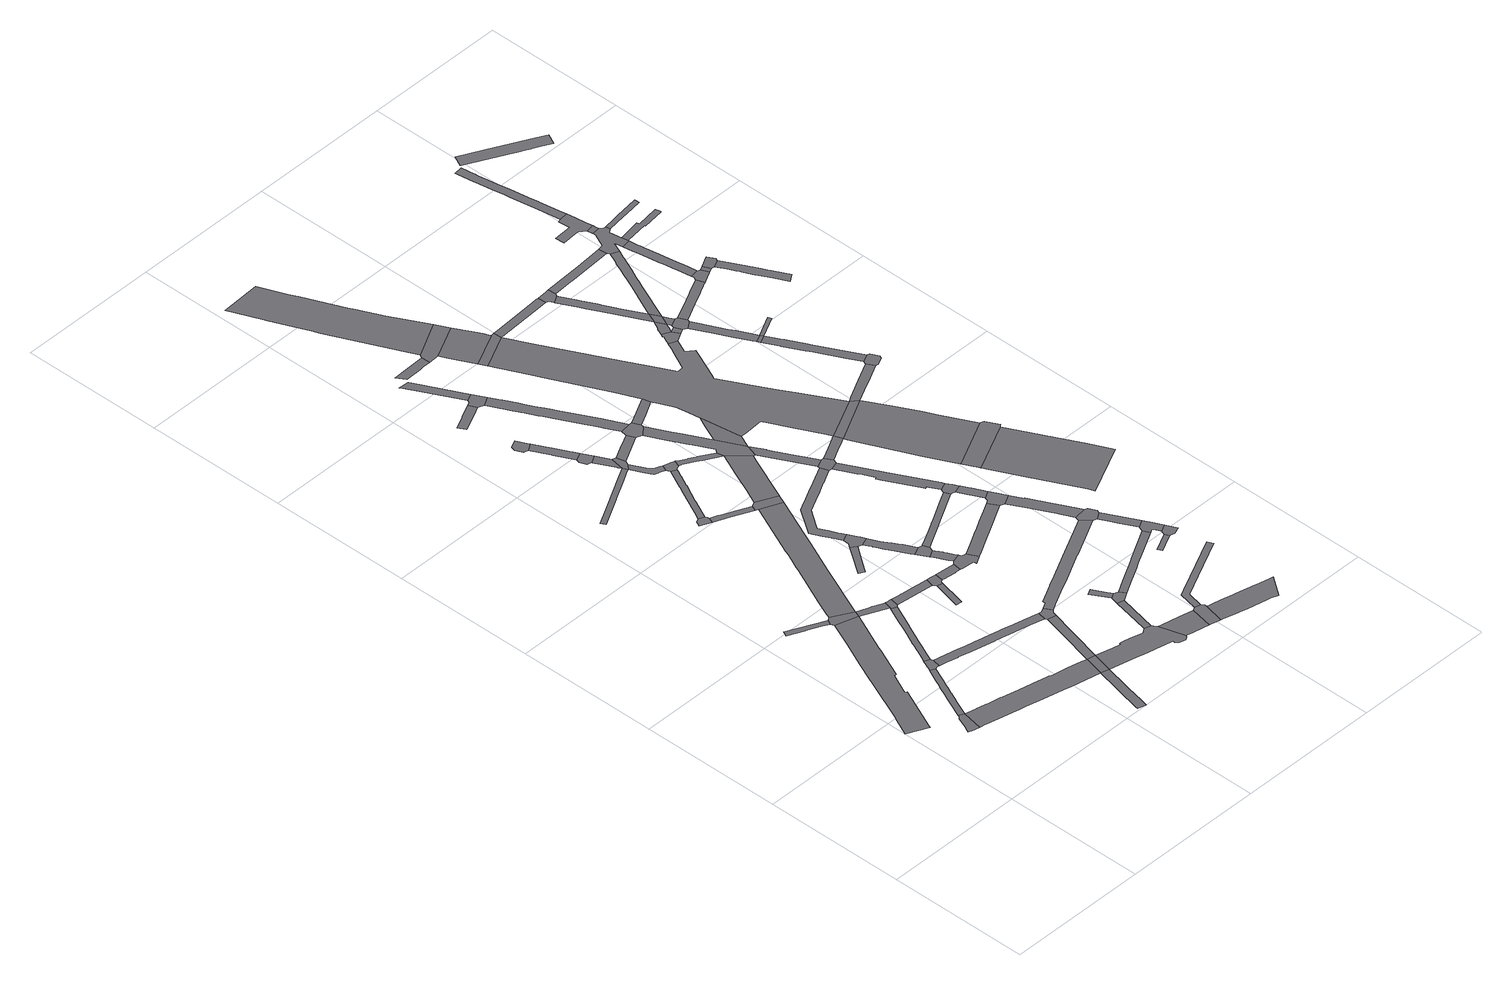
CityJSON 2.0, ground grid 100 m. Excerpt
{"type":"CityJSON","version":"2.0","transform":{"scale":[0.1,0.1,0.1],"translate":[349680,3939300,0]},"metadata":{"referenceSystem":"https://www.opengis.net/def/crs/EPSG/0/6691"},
"CityObjects":{
"road1":{"type":"Road","geometry":[{"type":"MultiSurface","lod":"1","boundaries":[[[0,1,2,3,4,5,6,7,8]]]}]},
"road2":{"type":"Road","attributes":{"RoadStructureAttribute.sectionType":"1"},"geometry":[{"type":"MultiSurface","lod":"1","boundaries":[[[9,10,11,12,13,14,15,16,17,18,19,20,21,22,23,24,25,26,27,28,29,30]]]}]},
"road3":{"type":"Road","attributes":{"RoadStructureAttribute.sectionType":"1"},"geometry":[{"type":"MultiSurface","lod":"1","boundaries":[[[31,32,33,34,35,36,37,38,39,40,41,42,43,44,45,46,47,48,49,50,51,52,53,54,0,8]]]}]},
"road4":{"type":"Road","attributes":{"RoadStructureAttribute.sectionType":"1"},"geometry":[{"type":"MultiSurface","lod":"1","boundaries":[[[55,56,57,58,59,60,61,62]]]}]},
"road5":{"type":"Road","geometry":[{"type":"MultiSurface","lod":"1","boundaries":[[[63,64,65,66,67,68,69,70,71,72,44,43]]]}]},
"road6":{"type":"Road","attributes":{"RoadStructureAttribute.sectionType":"1"},"geometry":[{"type":"MultiSurface","lod":"1","boundaries":[[[7,73,74,75,76,77,78,79,80,81,82,83,84,85,86,87,88,89,90,91,92,93,94,95,96,97,98,99,100,101,102,103,104,105,8]]]}]},
"road7":{"type":"Road","geometry":[{"type":"MultiSurface","lod":"1","boundaries":[[[106,59,58,23,22,107]]]}]},
"road8":{"type":"Road","attributes":{"RoadStructureAttribute.sectionType":"1"},"geometry":[{"type":"MultiSurface","lod":"1","boundaries":[[[108,109,110,111,112,113,114,115,116,117,118,119,120,121,68,67,122,123,124,125,126,127,128]]]}]},
"road9":{"type":"Road","attributes":{"RoadStructureAttribute.sectionType":"1"},"geometry":[{"type":"MultiSurface","lod":"1","boundaries":[[[129,130,131,132,133,107,22,134,135]]]}]},
"road10":{"type":"Road","attributes":{"RoadStructureAttribute.sectionType":"1"},"geometry":[{"type":"MultiSurface","lod":"1","boundaries":[[[136,137,138,139,140,141,142,143,144,145,87]]]}]},
"road11":{"type":"Road","attributes":{"RoadStructureAttribute.sectionType":"1"},"geometry":[{"type":"MultiSurface","lod":"1","boundaries":[[[146,147,148,149,150,151,152,153,154,155,156,157,158,66,65,159,160,161,162,163,164,165,166,167,168,169,170,171,172]]]}]},
"road12":{"type":"Road","geometry":[{"type":"MultiSurface","lod":"1","boundaries":[[[134,108,128,173,174,175,176,135]]]}]},
"road13":{"type":"Road","geometry":[{"type":"MultiSurface","lod":"1","boundaries":[[[145,177,88,87]]]}]},
"road14":{"type":"Road","attributes":{"RoadStructureAttribute.sectionType":"1"},"geometry":[{"type":"MultiSurface","lod":"1","boundaries":[[[178,179,180,181,182,183,184,185,106,107,186,187,188,189,190]]]}]},
"road15":{"type":"Road","attributes":{"RoadStructureAttribute.sectionType":"1"},"geometry":[{"type":"MultiSurface","lod":"1","boundaries":[[[191,192,193,194,195,196,197,198,199,200,201,202,203,204,205]]]}]},
"road16":{"type":"Road","attributes":{"RoadStructureAttribute.sectionType":"1"},"geometry":[{"type":"MultiSurface","lod":"1","boundaries":[[[206,207,208,209,210,211,212,213,214,174,173,215,216]]]}]},
"road17":{"type":"Road","geometry":[{"type":"MultiSurface","lod":"1","boundaries":[[[217,218,219,220,221,222,223,224]]]}]},
"road18":{"type":"Road","attributes":{"RoadStructureAttribute.sectionType":"1"},"geometry":[{"type":"MultiSurface","lod":"1","boundaries":[[[225,226,227,228,229,230,88,177]]]}]},
"road19":{"type":"Road","attributes":{"RoadStructureAttribute.sectionType":"1"},"geometry":[{"type":"MultiSurface","lod":"1","boundaries":[[[231,232,233,234,235,236]]]}]},
"road20":{"type":"Road","attributes":{"RoadStructureAttribute.sectionType":"1"},"geometry":[{"type":"MultiSurface","lod":"1","boundaries":[[[237,238,239,240,241,242,243,244]]]}]},
"road21":{"type":"Road","geometry":[{"type":"MultiSurface","lod":"1","boundaries":[[[245,246,247,248,249,250,251,252,253,254,255,256,257,258,177,145,259,260,261,262,263,264,265,266,267]]]}]},
"road22":{"type":"Road","geometry":[{"type":"MultiSurface","lod":"1","boundaries":[[[268,269,216,215,236,235,270,271]]]}]},
"road23":{"type":"Road","geometry":[{"type":"MultiSurface","lod":"1","boundaries":[[[272,273,274,275,276,277,278,279,280]]]}]},
"road24":{"type":"Road","attributes":{"RoadStructureAttribute.sectionType":"1"},"geometry":[{"type":"MultiSurface","lod":"1","boundaries":[[[281,282,283,284,285,286,287,222,221,288,289]]]}]},
"road25":{"type":"Road","geometry":[{"type":"MultiSurface","lod":"1","boundaries":[[[290,146,172,228,227,291,292,293]]]}]},
"road26":{"type":"Road","attributes":{"RoadStructureAttribute.sectionType":"1"},"geometry":[{"type":"MultiSurface","lod":"1","boundaries":[[[294,295,296,297,298,299,300,301,302,303,304,276,275]]]}]},
"road27":{"type":"Road","attributes":{"RoadStructureAttribute.sectionType":"1"},"geometry":[{"type":"MultiSurface","lod":"1","boundaries":[[[305,306,307,308,309,310,311,312,313,314,315,316,317,318,319,320,321,322,323,324,325,326,217,224]]]}]},
"road28":{"type":"Road","geometry":[{"type":"MultiSurface","lod":"1","boundaries":[[[298,297,327,328,329,330]]]}]},
"road29":{"type":"Road","attributes":{"RoadStructureAttribute.sectionType":"1"},"geometry":[{"type":"MultiSurface","lod":"1","boundaries":[[[329,331,332,333,191,334,330]]]}]},
"road30":{"type":"Road","attributes":{"RoadStructureAttribute.sectionType":"1"},"geometry":[{"type":"MultiSurface","lod":"1","boundaries":[[[335,336,337,338,339,340,341,342]]]}]},
"road31":{"type":"Road","attributes":{"RoadStructureAttribute.sectionType":"1"},"geometry":[{"type":"MultiSurface","lod":"1","boundaries":[[[343,268,271,344,345,346,347,348,349]]]}]},
"road32":{"type":"Road","geometry":[{"type":"MultiSurface","lod":"1","boundaries":[[[350,351,352,353,354,355,356,357,237,244]]]}]},
"road33":{"type":"Road","geometry":[{"type":"MultiSurface","lod":"1","boundaries":[[[358,359,360,334,191,205]]]}]},
"road34":{"type":"Road","attributes":{"RoadStructureAttribute.sectionType":"1"},"geometry":[{"type":"MultiSurface","lod":"1","boundaries":[[[361,362,363,364,365,366,367,368,369,370,371,372,358,205]]]}]},
"road35":{"type":"Road","attributes":{"RoadStructureAttribute.sectionType":"1"},"geometry":[{"type":"MultiSurface","lod":"1","boundaries":[[[350,373,374,375,376,377,378,379,380,381,382,383,384,385,386,387,388,389,390,391,351]]]}]},
"road36":{"type":"Road","geometry":[{"type":"MultiSurface","lod":"1","boundaries":[[[189,392,393,281,289,190]]]}]},
"road37":{"type":"Road","geometry":[{"type":"MultiSurface","lod":"1","boundaries":[[[394,385,384,395,396,397,398]]]}]},
"road38":{"type":"Road","attributes":{"RoadStructureAttribute.sectionType":"1"},"geometry":[{"type":"MultiSurface","lod":"1","boundaries":[[[399,400,401,402,403,404,405,396,395,406,407,408]]]}]},
"road39":{"type":"Road","attributes":{"RoadStructureAttribute.sectionType":"1"},"geometry":[{"type":"MultiSurface","lod":"1","boundaries":[[[409,410,411,412,413,414,415,416,417]]]}]},
"road40":{"type":"Road","geometry":[{"type":"MultiSurface","lod":"1","boundaries":[[[316,418,419,420,421,422,367,366,317]]]}]},
"road41":{"type":"Road","geometry":[{"type":"MultiSurface","lod":"1","boundaries":[[[348,423,424,425,426,427,428,429,430,399,408,349]]]}]},
"road42":{"type":"Road","attributes":{"RoadStructureAttribute.sectionType":"1"},"geometry":[{"type":"MultiSurface","lod":"1","boundaries":[[[431,432,433,434,435,251,250]]]}]},
"road43":{"type":"Road","geometry":[{"type":"MultiSurface","lod":"1","boundaries":[[[436,414,413,437,338,337,438,439]]]}]},
"road44":{"type":"Road","attributes":{"RoadStructureAttribute.sectionType":"1"},"geometry":[{"type":"MultiSurface","lod":"1","boundaries":[[[440,441,442,360,359,443,444]]]}]},
"road45":{"type":"Road","geometry":[{"type":"MultiSurface","lod":"1","boundaries":[[[247,445,446,447,448,449,450,451,452,453,248]]]}]},
"road46":{"type":"Road","attributes":{"RoadStructureAttribute.sectionType":"1"},"geometry":[{"type":"MultiSurface","lod":"1","boundaries":[[[355,454,455,456,457,458,459,460,461,462,463,464,465,466,467,468,469,470,471,472,473,474,475,476,477,478,479,480,481,482,356]]]}]},
"road47":{"type":"Road","attributes":{"RoadStructureAttribute.sectionType":"1"},"geometry":[{"type":"MultiSurface","lod":"1","boundaries":[[[483,484,485,486,487,488]]]}]},
"road48":{"type":"Road","attributes":{"RoadStructureAttribute.sectionType":"1"},"geometry":[{"type":"MultiSurface","lod":"1","boundaries":[[[489,490,491,492,493,494,495]]]}]},
"road49":{"type":"Road","geometry":[{"type":"MultiSurface","lod":"1","boundaries":[[[487,496,433,432,497,498,499,488]]]}]},
"road50":{"type":"Road","attributes":{"RoadStructureAttribute.sectionType":"1"},"geometry":[{"type":"MultiSurface","lod":"1","boundaries":[[[500,501,502,503,393,392,504,505,506,507]]]}]},
"road51":{"type":"Road","attributes":{"RoadStructureAttribute.sectionType":"1"},"geometry":[{"type":"MultiSurface","lod":"1","boundaries":[[[438,508,509,510,511,512,513,514,515,516,517,518,519,520,521,522,523,524,525,526,527,528,529,530,531,532,533,534,535,536,439]]]}]},
"road52":{"type":"Road","attributes":{"RoadStructureAttribute.sectionType":"1"},"geometry":[{"type":"MultiSurface","lod":"1","boundaries":[[[537,538,539,540,541,542,543,420,419,544,545,546,547,548,549,550,500,551]]]}]},
"road53":{"type":"Road","geometry":[{"type":"MultiSurface","lod":"1","boundaries":[[[552,553,525,524,440,444,554,555]]]}]},
"road54":{"type":"Road","geometry":[{"type":"MultiSurface","lod":"1","boundaries":[[[449,556,557,558,559,560,561,562,450]]]}]},
"road55":{"type":"Road","attributes":{"RoadStructureAttribute.sectionType":"1"},"geometry":[{"type":"MultiSurface","lod":"1","boundaries":[[[292,563,564,565,566,567,568,569,570,571,572,573,574,575,576,577,578,579,580,581,582,583,584,293]]]}]},
"road56":{"type":"Road","attributes":{"RoadStructureAttribute.sectionType":"1"},"geometry":[{"type":"MultiSurface","lod":"1","boundaries":[[[585,586,587,588,589,590,591,398,397,592,593,594,595,596,597,598]]]}]},
"road57":{"type":"Road","attributes":{"RoadStructureAttribute.sectionType":"1"},"geometry":[{"type":"MultiSurface","lod":"1","boundaries":[[[599,600,601,602,603,555,554,604,605,606,607,608,609,610,551,500,507]]]}]},
"road58":{"type":"Road","attributes":{"function":"2","RoadStructureAttribute.sectionType":"1"},"geometry":[{"type":"MultiSurface","lod":"1","boundaries":[[[611,612,613,614,615,616,617,618,619,620,621,622,623,624,625,626,627,628]]]}]},
"road59":{"type":"Road","attributes":{"RoadStructureAttribute.sectionType":"1"},"geometry":[{"type":"MultiSurface","lod":"1","boundaries":[[[629,630,631,632,633,634,635,636,637,638,429,428,639,640,641,642]]]}]},
"road60":{"type":"Road","attributes":{"RoadStructureAttribute.sectionType":"1"},"geometry":[{"type":"MultiSurface","lod":"1","boundaries":[[[643,644,553,552,645,646,647,648]]]}]},
"road61":{"type":"Road","attributes":{"RoadStructureAttribute.sectionType":"1"},"geometry":[{"type":"MultiSurface","lod":"1","boundaries":[[[649,650,651,652,653,654,655,600,599,656,657]]]}]},
"road62":{"type":"Road","geometry":[{"type":"MultiSurface","lod":"1","boundaries":[[[600,658,659,660,601]]]}]},
"road63":{"type":"Road","geometry":[{"type":"MultiSurface","lod":"1","boundaries":[[[494,661,662,663,618,617,495]]]}]},
"road64":{"type":"Road","geometry":[{"type":"MultiSurface","lod":"1","boundaries":[[[470,469,664,665,666,667,649,657]]]}]},
"road65":{"type":"Road","attributes":{"RoadStructureAttribute.sectionType":"1"},"geometry":[{"type":"MultiSurface","lod":"1","boundaries":[[[497,668,669,670,671,672,673,674,675,676,677,678,679,680,681,498]]]}]},
"road66":{"type":"Road","attributes":{"RoadStructureAttribute.sectionType":"1"},"geometry":[{"type":"MultiSurface","lod":"1","boundaries":[[[682,683,684,663,662,685,686,687,688]]]}]},
"road67":{"type":"Road","attributes":{"RoadStructureAttribute.sectionType":"1"},"geometry":[{"type":"MultiSurface","lod":"1","boundaries":[[[689,690,691,692,693,694,695,696,697,698,559,558,699,700,701,702,703,704,705,706,707]]]}]},
"road68":{"type":"Road","geometry":[{"type":"MultiSurface","lod":"1","boundaries":[[[687,708,709,710,711,688]]]}]},
"road69":{"type":"Road","attributes":{"RoadStructureAttribute.sectionType":"1"},"geometry":[{"type":"MultiSurface","lod":"1","boundaries":[[[664,712,713,714,715,716,717,718,719,720,721,722,723,724,725,726,727,728,729,665]]]}]},
"road70":{"type":"Road","attributes":{"RoadStructureAttribute.sectionType":"1"},"geometry":[{"type":"MultiSurface","lod":"1","boundaries":[[[730,731,732,733,734,735,736,737,562,561]]]}]},
"road71":{"type":"Road","geometry":[{"type":"MultiSurface","lod":"1","boundaries":[[[738,725,724,739,585,598,740,741]]]}]},
"road72":{"type":"Road","attributes":{"RoadStructureAttribute.sectionType":"1"},"geometry":[{"type":"MultiSurface","lod":"1","boundaries":[[[742,743,744,745,667,666,746,747,748]]]}]},
"road73":{"type":"Road","attributes":{"RoadStructureAttribute.sectionType":"1"},"geometry":[{"type":"MultiSurface","lod":"1","boundaries":[[[740,749,750,751,752,753,754,755,756,741]]]}]},
"road74":{"type":"Road","geometry":[{"type":"MultiSurface","lod":"1","boundaries":[[[757,758,759,760,761,753,752,762,629,642]]]}]},
"road75":{"type":"Road","attributes":{"RoadStructureAttribute.sectionType":"1"},"geometry":[{"type":"MultiSurface","lod":"1","boundaries":[[[763,764,765,766,758,757,767,768,769,770,771,772]]]}]},
"road76":{"type":"Road","geometry":[{"type":"MultiSurface","lod":"1","boundaries":[[[773,774,775,776,777,778,779,780,781,782,709,708,783,784,785,786,643,648,787,788,789,790,659,658,791,792,793,794,795,796,742,797,798,799,800,801,802,803,804,805,806,807]]]}]},
"road77":{"type":"Road","attributes":{"RoadStructureAttribute.sectionType":"1"},"geometry":[{"type":"MultiSurface","lod":"1","boundaries":[[[808,809,810,811,812]]]}]},
"road78":{"type":"Road","geometry":[{"type":"MultiSurface","lod":"1","boundaries":[[[772,771,573,572,813,814,815,816,817]]]}]},
"road79":{"type":"Road","attributes":{"RoadStructureAttribute.sectionType":"1"},"geometry":[{"type":"MultiSurface","lod":"1","boundaries":[[[818,814,813,819,820,821,822]]]}]},
"road80":{"type":"Road","geometry":[{"type":"MultiSurface","lod":"1","boundaries":[[[676,675,823,824,825,826,827,828,818,822]]]}]},
"road81":{"type":"Road","geometry":[{"type":"MultiSurface","lod":"1","boundaries":[[[829,827,826,808,812,830,831]]]}]},
"road82":{"type":"Road","attributes":{"RoadStructureAttribute.sectionType":"1"},"geometry":[{"type":"MultiSurface","lod":"1","boundaries":[[[832,833,834,710,709,835,836,837,838]]]}]},
"road83":{"type":"Road","geometry":[{"type":"MultiSurface","lod":"1","boundaries":[[[748,839,797,742]]]}]},
"road84":{"type":"Road","attributes":{"function":"2","RoadStructureAttribute.sectionType":"1"},"geometry":[{"type":"MultiSurface","lod":"1","boundaries":[[[840,841,842,843,844,845,846,847,848,839,748]]]}]},
"road85":{"type":"Road","geometry":[{"type":"MultiSurface","lod":"1","boundaries":[[[845,844,849,850,851,852,853,854]]]}]},
"road86":{"type":"Road","attributes":{"function":"2","RoadStructureAttribute.sectionType":"1"},"geometry":[{"type":"MultiSurface","lod":"1","boundaries":[[[855,856,857,858,859,851,850,860,861,862,863,864]]]}]},
"road87":{"type":"Road","geometry":[{"type":"MultiSurface","lod":"1","boundaries":[[[837,865,866,867,868,869,870,871,838]]]}]},
"road88":{"type":"Road","geometry":[{"type":"MultiSurface","lod":"1","boundaries":[[[872,873,874,875,876,877,878,879,773,807]]]}]},
"road89":{"type":"Road","attributes":{"RoadStructureAttribute.sectionType":"1"},"geometry":[{"type":"MultiSurface","lod":"1","boundaries":[[[880,881,882,883,884,885,886,887,888,889,890,891,892,893,867,866,894,895,896,897,898,899]]]}]},
"road90":{"type":"Road","attributes":{"RoadStructureAttribute.sectionType":"1"},"geometry":[{"type":"MultiSurface","lod":"1","boundaries":[[[900,901,902,874,873,903,904,905,906,899]]]}]},
"road91":{"type":"Road","attributes":{"RoadStructureAttribute.sectionType":"1"},"geometry":[{"type":"MultiSurface","lod":"1","boundaries":[[[872,907,908,909,910,873]]]}]},
"road92":{"type":"Road","geometry":[{"type":"MultiSurface","lod":"1","boundaries":[[[880,899,906,911]]]}]},
"road93":{"type":"Road","attributes":{"RoadStructureAttribute.sectionType":"1"},"geometry":[{"type":"MultiSurface","lod":"1","boundaries":[[[912,913,914,915,916,917,918,919,920,797,839]]]}]},
"road94":{"type":"Road","attributes":{"RoadStructureAttribute.sectionType":"1"},"geometry":[{"type":"MultiSurface","lod":"1","boundaries":[[[906,921,922,923,924,911]]]}]},
"road95":{"type":"Road","geometry":[{"type":"MultiSurface","lod":"1","boundaries":[[[925,909,908,926,927,928,929,923,922]]]}]},
"road96":{"type":"Road","attributes":{"RoadStructureAttribute.sectionType":"1"},"geometry":[{"type":"MultiSurface","lod":"1","boundaries":[[[930,931,932,933,927,926,934,935,936,937,938]]]}]},
"road97":{"type":"Road","geometry":[{"type":"MultiSurface","lod":"1","boundaries":[[[938,937,939,940]]]}]},
"road98":{"type":"Road","attributes":{"RoadStructureAttribute.sectionType":"1"},"geometry":[{"type":"MultiSurface","lod":"1","boundaries":[[[939,941,942,943,944,945,946,947,948,949,950,951,952,953,940]]]}]},
"road99":{"type":"Road","attributes":{"RoadStructureAttribute.sectionType":"1"},"geometry":[{"type":"MultiSurface","lod":"1","boundaries":[[[954,955,956,957,958,869,868,959,960,961]]]}]},
"road100":{"type":"Road","attributes":{"RoadStructureAttribute.sectionType":"1"},"geometry":[{"type":"MultiSurface","lod":"1","boundaries":[[[962,963,938,940]]]}]},
"road101":{"type":"Road","attributes":{"RoadStructureAttribute.sectionType":"1"},"geometry":[{"type":"MultiSurface","lod":"1","boundaries":[[[964,965,966,967,968,969,970,971,972,973,880,911,974,975,976,977,978,979,980,981,982]]]}]},
"road102":{"type":"Road","geometry":[{"type":"MultiSurface","lod":"1","boundaries":[[[983,947,946,915,914,984,985,986]]]}]},
"road103":{"type":"Road","attributes":{"RoadStructureAttribute.sectionType":"1"},"geometry":[{"type":"MultiSurface","lod":"1","boundaries":[[[987,988,989,990,991,929,928,992,993,994,995,996,997,998]]]}]},
"road104":{"type":"Road","geometry":[{"type":"MultiSurface","lod":"1","boundaries":[[[999,1000,1001,1002,1003,1004,1005,987,998]]]}]},
"road105":{"type":"Road","attributes":{"RoadStructureAttribute.sectionType":"1"},"geometry":[{"type":"MultiSurface","lod":"1","boundaries":[[[1006,1007,1008,1009,1010,1011,1012,1013,1014,1015,1004,1003,1016,1017,1018,1019,1020,1021,1022,1023,1024,1025,1026,1027]]]}]},
"road106":{"type":"Road","geometry":[{"type":"MultiSurface","lod":"1","boundaries":[[[1028,1029,1030,1031,1032,1033,1034,1035,1036,1037,1038,1039,1040,1041,1042]]]}]},
"road107":{"type":"Road","geometry":[{"type":"MultiSurface","lod":"1","boundaries":[[[1043,1027,1026,1044,1045,1046,1047,1048,1049,1050,1051,1052,1053,1054,1055,954,961,964,982]]]}]},
"road108":{"type":"Road","attributes":{"RoadStructureAttribute.sectionType":"1"},"geometry":[{"type":"MultiSurface","lod":"1","boundaries":[[[1056,1057,1002,1001]]]}]},
"road109":{"type":"Road","attributes":{"RoadStructureAttribute.sectionType":"1"},"geometry":[{"type":"MultiSurface","lod":"1","boundaries":[[[1058,1052,1051,1059,1038,1037]]]}]},
"road110":{"type":"Road","geometry":[{"type":"MultiSurface","lod":"1","boundaries":[[[1057,1056,1060,1061,1062,1063]]]}]},
"road111":{"type":"Road","attributes":{"RoadStructureAttribute.sectionType":"1"},"geometry":[{"type":"MultiSurface","lod":"1","boundaries":[[[1064,1065,1066,1067,1068,1069,1070,1071,1072,1073,1074,1075,1076,1077,1078,1079,1080,1081,1082,1083,1084,1085,1086,1087,1088,1089,1090,1028,1042]]]}]},
"road112":{"type":"Road","attributes":{"RoadStructureAttribute.sectionType":"1"},"geometry":[{"type":"MultiSurface","lod":"1","boundaries":[[[1091,1092,1093,1094,1095,1096,1097,1061,1060,1098,1099,1100,1101,1102,1103,1104,1105,1106]]]}]},
"road113":{"type":"Road","attributes":{"RoadStructureAttribute.sectionType":"1"},"geometry":[{"type":"MultiSurface","lod":"1","boundaries":[[[1107,1108,1109,1110,1111,1112,1113,1045,1044]]]}]},
"road114":{"type":"Road","attributes":{"RoadStructureAttribute.sectionType":"1"},"geometry":[{"type":"MultiSurface","lod":"1","boundaries":[[[1048,1114,1115,1116,1117,1118,1119,1049]]]}]},
"road115":{"type":"Road","attributes":{"RoadStructureAttribute.sectionType":"1"},"geometry":[{"type":"MultiSurface","lod":"1","boundaries":[[[1120,1121,1122,1123,1124,1125,1126,1127,1128,1129,1130,1131,1132,1133]]]}]}
},
"vertices":[
[340,748,0],[336,739,0],[321,724,0],[291,649,0],[282,630,0],[270,602,0],[290,595,0],[348,583,0],[376,731,0],
[145,795,0],[148,805,0],[237,1002,0],[288,1115,0],[289,1115,0],[277,1122,0],[289,1150,0],[344,1272,0],[346,1275,0],[357,1270,0],[359,1270,0],[456,1484,0],[468,1510,0],[594,1790,0],[437,1837,0],[365,1675,0],[280,1486,0],[228,1369,0],[195,1294,0],[76,1018,0],[59,979,0],[3,864,0],
[430,853,0],[436,865,0],[437,868,0],[457,911,0],[458,913,0],[458,914,0],[481,967,0],[490,986,0],[493,993,0],[496,999,0],[510,1028,0],[516,1043,0],[558,1133,0],[522,1150,0],[482,1062,0],[469,1035,0],[467,1030,0],[463,1023,0],[445,983,0],[431,951,0],[425,939,0],[415,916,0],[403,891,0],[392,865,0],
[283,1934,0],[300,1927,0],[384,1887,0],[426,1866,0],[445,1899,0],[265,1982,0],[191,2019,0],[173,1982,0],
[576,1141,0],[576,1142,0],[592,1138,0],[605,1197,0],[596,1215,0],[560,1232,0],[544,1197,0],[537,1183,0],[536,1180,0],[530,1167,0],
[395,573,0],[399,572,0],[510,548,0],[540,541,0],[579,532,0],[595,528,0],[636,519,0],[640,518,0],[641,518,0],[671,511,0],[791,483,0],[933,452,0],[981,440,0],[983,440,0],[1195,394,0],[1230,539,0],[1195,547,0],[1093,569,0],[984,592,0],[982,593,0],[966,599,0],[899,614,0],[896,614,0],[754,645,0],[672,663,0],[641,670,0],[635,672,0],[628,675,0],[550,690,0],[524,696,0],[522,696,0],[461,711,0],[457,712,0],
[468,1912,0],[608,1833,0],
[774,1699,0],[724,1591,0],[697,1532,0],[665,1458,0],[663,1454,0],[646,1417,0],[632,1388,0],[618,1357,0],[612,1346,0],[610,1339,0],[606,1332,0],[601,1322,0],[575,1265,0],[569,1251,0],[621,1269,0],[649,1330,0],[673,1384,0],[676,1391,0],[732,1511,0],[734,1515,0],[811,1682,0],
[774,1767,0],[716,1792,0],[714,1793,0],[700,1798,0],[633,1823,0],[779,1708,0],[791,1759,0],
[1159,240,0],[1150,198,0],[1112,34,0],[1108,16,0],[1166,1,0],[1178,53,0],[1208,185,0],[1218,226,0],[1251,369,0],[1253,379,0],
[1341,1032,0],[1235,1057,0],[1134,1080,0],[1132,1080,0],[1116,1084,0],[1033,1103,0],[1008,1108,0],[914,1129,0],[906,1131,0],[890,1134,0],[832,1146,0],[789,1156,0],[779,1159,0],[641,1128,0],[724,1109,0],[726,1109,0],[819,1087,0],[983,1051,0],[988,1049,0],[1065,1033,0],[1066,1033,0],[1074,1030,0],[1078,1030,0],[1080,1029,0],[1160,1012,0],[1228,996,0],[1328,974,0],
[826,1695,0],[836,1755,0],[803,1757,0],[796,1759,0],
[1289,528,0],
[811,2684,0],[732,2509,0],[720,2480,0],[697,2429,0],[667,2363,0],[657,2339,0],[527,2050,0],[480,1941,0],[776,2210,0],[885,2456,0],[915,2524,0],[1047,2820,0],[901,2885,0],
[622,3729,0],[530,3680,0],[301,3555,0],[167,3482,0],[185,3451,0],[185,3450,0],[330,3529,0],[392,3563,0],[410,3573,0],[412,3574,0],[414,3575,0],[528,3637,0],[583,3666,0],[604,3678,0],[638,3696,0],
[1067,1728,0],[1064,1729,0],[1034,1732,0],[973,1739,0],[918,1745,0],[916,1746,0],[890,1749,0],[882,1750,0],[852,1753,0],[1095,1665,0],[1111,1725,0],
[595,3087,0],[582,3082,0],[567,3076,0],[551,3039,0],[626,3006,0],[643,3043,0],[638,3057,0],[633,3072,0],
[1344,741,0],[1357,790,0],[1396,942,0],[1338,957,0],[1302,819,0],[1297,797,0],
[1073,1476,0],[1065,1441,0],[1105,1434,0],[1115,1473,0],[1151,1630,0],[1113,1639,0],
[1015,2258,0],[968,2190,0],[894,2082,0],[878,2058,0],[914,2038,0],[923,2050,0],[1003,2160,0],[1055,2230,0],
[1758,233,0],[1782,248,0],[1785,260,0],[1733,436,0],[1718,459,0],[1711,470,0],[1667,483,0],[1632,461,0],[1540,482,0],[1501,491,0],[1480,495,0],[1468,498,0],[1464,486,0],[1411,497,0],[1441,336,0],[1473,329,0],[1523,318,0],[1623,296,0],[1634,294,0],[1699,279,0],[1696,265,0],[1702,258,0],[1714,244,0],
[1180,1716,0],[1143,1721,0],[1155,1646,0],[1173,1656,0],
[308,4307,0],[307,4305,0],[331,4253,0],[362,4244,0],[413,4275,0],[411,4278,0],[402,4296,0],[369,4361,0],[316,4334,0],
[896,2932,0],[776,2985,0],[775,2985,0],[756,2993,0],[702,3018,0],[696,3021,0],[660,3036,0],[737,2957,0],[879,2894,0],
[1361,1028,0],[1405,975,0],[1419,990,0],[1391,1044,0],
[397,4173,0],[427,4115,0],[430,4107,0],[495,3979,0],[550,4006,0],[545,4015,0],[531,4043,0],[528,4050,0],[473,4158,0],[471,4161,0],[448,4206,0],
[691,3190,0],[692,3192,0],[704,3217,0],[728,3266,0],[730,3270,0],[732,3273,0],[767,3344,0],[767,3345,0],[805,3423,0],[807,3427,0],[825,3462,0],[834,3482,0],[798,3500,0],[771,3447,0],[767,3438,0],[730,3364,0],[728,3360,0],[717,3336,0],[711,3325,0],[694,3290,0],[691,3284,0],[623,3144,0],
[486,3950,0],[508,3905,0],[537,3897,0],[591,3924,0],
[540,3891,0],[608,3756,0],[611,3749,0],[639,3828,0],
[353,4687,0],[410,4714,0],[441,4729,0],[416,4784,0],[317,4738,0],[315,4737,0],[226,4693,0],[253,4639,0],
[1186,1715,0],[1179,1656,0],[1188,1655,0],[1272,1645,0],[1273,1645,0],[1314,1641,0],[1321,1702,0],
[1084,2219,0],[1141,2239,0],[1125,2275,0],[1121,2283,0],[1116,2294,0],[1089,2348,0],[1036,2325,0],[1032,2282,0],
[672,3729,0],[682,3758,0],[668,3819,0],
[686,3601,0],[701,3572,0],[711,3553,0],[739,3543,0],[744,3542,0],[786,3528,0],[801,3570,0],[787,3575,0],[786,3576,0],[758,3585,0],[735,3604,0],[722,3630,0],
[1111,2164,0],[1113,2160,0],[1121,2141,0],[1133,2116,0],[1138,2104,0],[1144,2091,0],[1154,2072,0],[1156,2070,0],[1220,1953,0],[1221,1951,0],[1224,1946,0],[1231,1932,0],[1290,1961,0],[1281,1978,0],[1248,2044,0],[1241,2055,0],[1213,2101,0],[1186,2144,0],[1181,2154,0],
[1074,2880,0],[928,2945,0],
[1318,1952,0],[1276,1853,0],[1329,1883,0],[1338,1912,0],[1322,1955,0],
[1401,1740,0],[1389,1766,0],[1372,1800,0],[1367,1809,0],[1361,1821,0],[1359,1825,0],[1337,1868,0],[1281,1843,0],[1329,1750,0],[1343,1723,0],
[268,5170,0],[283,5142,0],[291,5125,0],[322,5065,0],[448,4815,0],[502,4842,0],[337,5167,0],[329,5183,0],[258,5190,0],
[838,3489,0],[866,3501,0],[879,3545,0],[858,3551,0],[849,3554,0],
[1340,1638,0],[1349,1637,0],[1352,1637,0],[1419,1631,0],[1423,1610,0],[1479,1641,0],[1441,1711,0],[1412,1720,0],
[1729,553,0],[1771,744,0],[1723,754,0],[1722,750,0],[1684,565,0],
[511,4824,0],[442,4796,0],[482,4715,0],[549,4750,0],
[856,3915,0],[774,3873,0],[766,3869,0],[802,3820,0],[882,3860,0],
[1795,258,0],[1838,247,0],[1895,234,0],[1904,232,0],[1950,222,0],[1983,381,0],[1879,404,0],[1769,428,0],[1753,432,0],
[1073,2380,0],[1065,2398,0],[1049,2432,0],[1038,2455,0],[1037,2458,0],[1010,2516,0],[1021,2531,0],[1104,2651,0],[1189,2693,0],[1198,2697,0],[1249,2723,0],[1272,2736,0],[1336,2768,0],[1339,2769,0],[1429,2815,0],[1444,2823,0],[1419,2877,0],[1298,2815,0],[1277,2805,0],[1275,2804,0],[1270,2802,0],[1247,2790,0],[1158,2746,0],[1116,2725,0],[1066,2698,0],[972,2565,0],[943,2521,0],[981,2442,0],[1004,2393,0],
[1745,886,0],[1707,956,0],[1667,935,0],[1706,864,0],[1735,811,0],[1774,833,0],
[437,5273,0],[304,5268,0],[345,5209,0],[466,5213,0],[491,5214,0],[547,5216,0],[544,5277,0],
[1733,802,0],[1830,776,0],[1806,820,0],[1777,829,0],
[1115,3365,0],[1043,3204,0],[1036,3188,0],[974,3048,0],[1075,2882,0],[1082,2899,0],[1213,3196,0],[1232,3237,0],
[493,4694,0],[527,4625,0],[528,4622,0],[561,4558,0],[563,4555,0],[586,4510,0],[589,4505,0],[635,4414,0],[646,4391,0],[674,4335,0],[704,4277,0],[761,4162,0],[761,4161,0],[787,4112,0],[807,4072,0],[818,4049,0],[865,3958,0],[943,3970,0],[865,4129,0],[794,4266,0],[741,4369,0],[723,4408,0],[706,4438,0],[705,4439,0],[679,4493,0],[652,4548,0],[635,4582,0],[590,4670,0],[588,4674,0],
[1005,3474,0],[999,3477,0],[953,3504,0],[949,3506,0],[909,3529,0],[886,3541,0],[883,3544,0],[885,3495,0],[888,3494,0],[978,3443,0],[982,3441,0],[993,3434,0],[999,3431,0],[1012,3423,0],[1107,3416,0],
[986,3913,0],[960,3968,0],[922,3844,0],[984,3897,0],
[1965,219,0],[2016,208,0],[2032,205,0],[2063,349,0],[2066,368,0],[2051,385,0],[2007,395,0],
[1466,1014,0],[1610,1088,0],[1631,1098,0],[1640,1102,0],[1648,1107,0],[1658,1112,0],[1882,1225,0],[1883,1225,0],[2027,1299,0],[2173,1373,0],[2117,1434,0],[2020,1385,0],[1891,1320,0],[1853,1301,0],[1613,1179,0],[1574,1160,0],[1566,1155,0],[1441,1091,0],[1435,1088,0],[1435,1066,0],[1432,1065,0],[1431,1064,0],
[1759,2191,0],[1689,2153,0],[1538,2070,0],[1501,2049,0],[1495,2046,0],[1453,2024,0],[1406,1999,0],[1390,1940,0],[1411,1950,0],[1420,1955,0],[1434,1963,0],[1513,2006,0],[1559,2031,0],[1779,2151,0],
[1248,3237,0],[1272,3322,0],[1180,3505,0],[1093,3679,0],[1060,3746,0],[990,3708,0],[1013,3663,0],[1015,3660,0],[1028,3634,0],[1051,3588,0],[1054,3583,0],[1127,3439,0],
[158,6202,0],[171,6170,0],[252,5982,0],[279,5920,0],[303,5866,0],[514,5395,0],[557,5302,0],[813,5434,0],[709,5634,0],[678,5695,0],[598,5865,0],[578,5909,0],[502,6082,0],[454,6190,0],[453,6193,0],[427,6251,0],[351,6438,0],[69,6422,0],
[1860,1938,0],[1798,1904,0],[1738,1872,0],[1710,1857,0],[1651,1825,0],[1620,1809,0],[1619,1808,0],[1562,1777,0],[1542,1766,0],[1519,1754,0],[1493,1648,0],[1650,1733,0],[1680,1750,0],[1898,1868,0],
[1164,4071,0],[1045,4011,0],[994,3917,0],[995,3917,0],[1070,3957,0],[1177,4015,0],
[1480,2921,0],[1450,2980,0],[1393,3089,0],[1385,3103,0],[1342,3190,0],[1328,3219,0],[1326,3222,0],[1271,3193,0],[1424,2897,0],
[1312,3411,0],[1269,3703,0],[1235,3628,0],
[608,5218,0],[623,5219,0],[862,5338,0],
[1462,2818,0],[1520,2838,0],[1529,2867,0],[1500,2919,0],
[1936,835,0],[2016,878,0],[2032,887,0],[2046,896,0],[2063,905,0],[2096,925,0],[2106,930,0],[2329,1051,0],[2306,1095,0],[2072,969,0],[2058,960,0],[2007,931,0],[1998,925,0],[1896,870,0],
[970,5121,0],[952,5164,0],[927,5211,0],[653,5156,0],[681,5099,0],[730,4997,0],[973,5114,0],
[2529,245,0],[2506,250,0],[2412,271,0],[2404,273,0],[2267,304,0],[2253,308,0],[2163,327,0],[2110,339,0],[2079,345,0],[2070,347,0],[2053,201,0],[2078,194,0],[2130,181,0],[2185,167,0],[2211,160,0],[2309,138,0],[2340,132,0],[2377,124,0],[2425,106,0],
[757,4942,0],[1001,5059,0],[997,5116,0],[986,5115,0],
[1514,2720,0],[1534,2680,0],[1549,2651,0],[1581,2589,0],[1588,2575,0],[1574,2568,0],[1587,2542,0],[1708,2304,0],[1713,2295,0],[1726,2302,0],[1729,2295,0],[1735,2284,0],[1767,2220,0],[1824,2242,0],[1814,2261,0],[1783,2322,0],[1654,2576,0],[1582,2719,0],
[2076,498,0],[2080,500,0],[2233,574,0],[2511,708,0],[2491,748,0],[2197,606,0],[2080,550,0],[2037,530,0],
[1844,2202,0],[1760,2196,0],[1807,2142,0],[1863,2164,0],
[1689,3017,0],[1668,3006,0],[1664,3005,0],[1583,2962,0],[1609,2907,0],[1681,2943,0],[1709,2958,0],
[1820,2117,0],[1848,2063,0],[1848,2061,0],[1890,1979,0],[1945,2007,0],[1898,2098,0],[1895,2103,0],[1867,2158,0],
[1929,1858,0],[2000,1895,0],[1986,1923,0],[1982,1933,0],[1967,1962,0],[1881,1950,0],
[2147,1605,0],[2117,1664,0],[2047,1805,0],[2046,1806,0],[1987,1744,0],[2038,1643,0],[2076,1568,0],[2087,1546,0],[2127,1466,0],[2212,1476,0],
[1633,4301,0],[1611,4253,0],[1604,4235,0],[1532,4088,0],[1488,4085,0],[1473,4116,0],[1416,4229,0],[1326,4409,0],[1205,4652,0],[1088,4884,0],[828,4794,0],[875,4698,0],[903,4636,0],[1092,4231,0],[1199,3971,0],[1240,3885,0],[1243,3880,0],[1258,3780,0],[1351,3412,0],[1491,3418,0],[1519,3362,0],[1558,3282,0],[1634,3125,0],[1670,3053,0],[1981,3163,0],[1822,3448,0],[1773,3538,0],[1697,3675,0],[1666,3735,0],[1588,3889,0],[1597,3908,0],[1682,4101,0],[1700,4142,0],[1646,4183,0],[1688,4276,0],
[2370,980,0],[2241,916,0],[2257,884,0],[2305,909,0],[2385,948,0],
[2202,1363,0],[2251,1397,0],[2257,1416,0],[2258,1417,0],[2232,1470,0],
[2370,1160,0],[2238,1292,0],[2257,1253,0],[2264,1240,0],[2318,1133,0],
[2352,1064,0],[2366,1038,0],[2378,1014,0],[2380,1010,0],[2432,1037,0],[2405,1090,0],
[2437,1025,0],[2417,938,0],[2471,958,0],
[1395,5143,0],[1357,5141,0],[1034,5118,0],[1015,5060,0],[1362,5083,0],[1414,5087,0],[1410,5144,0],
[2030,3124,0],
[1721,2931,0],[1912,2504,0],[2002,2324,0],[2005,2319,0],[2016,2295,0],[2363,2465,0],[2252,2694,0],[2208,2785,0],[2123,2946,0],
[2067,2191,0],[2071,2183,0],[2420,2352,0],[2430,2359,0],[2439,2363,0],[2392,2454,0],
[2736,1715,0],[2655,1887,0],[2640,1918,0],[2574,2050,0],[2532,2135,0],[2074,2178,0],[2086,2151,0],[2195,1929,0],[2364,1586,0],[2380,1547,0],
[1431,5076,0],[1445,5048,0],[1501,5077,0],[1510,5094,0],[1506,5150,0],[1483,5148,0],[1462,5147,0],
[1752,4308,0],[1725,4361,0],[1666,4387,0],[1657,4367,0],[1662,4365,0],[1652,4343,0],[1643,4322,0],[1640,4316,0],
[1752,4567,0],[1750,4570,0],[1705,4661,0],[1681,4708,0],[1649,4774,0],[1622,4830,0],[1618,4838,0],[1617,4839,0],[1612,4849,0],[1574,4924,0],[1559,4954,0],[1555,4961,0],[1554,4964,0],[1505,5068,0],[1448,5042,0],[1502,4936,0],[1518,4906,0],[1534,4872,0],[1573,4793,0],[1721,4496,0],
[1693,4435,0],[1692,4433,0],[1687,4435,0],[1729,4370,0],[1742,4398,0],[1750,4417,0],[1754,4425,0],
[1769,4316,0],[1786,4325,0],[1763,4378,0],[1755,4374,0],
[1788,4497,0],
[2152,3182,0],[2183,3198,0],[2326,3270,0],[2297,3324,0],[2204,3276,0],[2155,3251,0],[2015,3180,0],[2014,3179,0],[1998,3171,0],
[1764,4408,0],[1770,4399,0],[1824,4425,0],[1806,4461,0],
[1764,4381,0],[1814,4312,0],[1865,4346,0],[1871,4365,0],[1843,4418,0],
[2033,4008,0],[1993,4089,0],[1970,4132,0],[1892,4291,0],[1880,4179,0],[1940,4056,0],[1994,3953,0],[2005,3931,0],[2059,3957,0],
[2016,3909,0],[2070,3935,0],
[2068,3802,0],[2071,3795,0],[2140,3663,0],[2162,3622,0],[2255,3440,0],[2304,3345,0],[2359,3372,0],[2206,3670,0],[2204,3674,0],[2193,3695,0],[2128,3825,0],[2122,3836,0],[2108,3862,0],
[1979,5186,0],[1783,5169,0],[1635,5160,0],[1618,5159,0],[1612,5159,0],[1655,5103,0],[1663,5103,0],[1984,5123,0],
[2219,4012,0],[2209,4033,0],
[1996,5106,0],[1962,5033,0],[1955,5019,0],[1937,4977,0],[1903,4900,0],[1902,4898,0],[1895,4881,0],[1870,4826,0],[1832,4742,0],[1828,4731,0],[1900,4750,0],[1916,4787,0],[1926,4809,0],[1945,4852,0],[1976,4916,0],[2011,4997,0],[2018,5012,0],[2025,5030,0],[2049,5082,0],
[2378,3365,0],[2345,3265,0],[2398,3291,0],[2405,3310,0],
[2168,4577,0],[2085,4537,0],[2064,4527,0],[2049,4519,0],[1991,4490,0],[2046,4451,0],[2053,4455,0],[2097,4476,0],[2110,4482,0],[2158,4506,0],[2177,4515,0],[2190,4521,0],
[2201,4527,0],[2269,4561,0],[2278,4566,0],[2253,4617,0],[2233,4625,0],[2174,4616,0],[2177,4598,0],
[2105,5022,0],[2108,5003,0],[2117,4952,0],[2117,4947,0],[2123,4915,0],[2132,4857,0],[2134,4846,0],[2140,4815,0],[2156,4729,0],[2158,4716,0],[2222,4700,0],[2220,4718,0],[2211,4777,0],[2196,4858,0],[2190,4897,0],[2171,5006,0],[2171,5009,0],[2171,5010,0],[2166,5034,0],[2166,5038,0],[2156,5105,0],[2094,5095,0],
[2024,5532,0],[2000,5526,0],[2004,5466,0],[2006,5445,0],[1878,5438,0],[1878,5437,0],[1884,5374,0],[2009,5381,0],[2012,5381,0],[2055,5347,0],[2112,5356,0],[2104,5410,0],[2094,5479,0],[2093,5486,0],[2084,5542,0],
[2083,5159,0],[2156,5112,0],[2149,5156,0],[2148,5156,0],[2132,5242,0],[2161,5260,0],[2156,5295,0],[2144,5293,0],[2119,5312,0],[2062,5305,0],[2064,5287,0],[2019,5195,0],[2008,5189,0],
[2308,4581,0],[2283,4632,0],
[2061,5310,0],[2116,5331,0],
[2328,4575,0],[2382,4602,0],[2389,4621,0],[2363,4673,0],
[2074,5601,0],[2055,5714,0],[2052,5736,0],[2051,5740,0],[2044,5785,0],[2023,5912,0],[2023,5913,0],[2019,5938,0],[2002,6031,0],[1990,6094,0],[1980,6161,0],[1977,6186,0],[1976,6188,0],[1971,6226,0],[1967,6258,0],[1966,6268,0],[1964,6283,0],[1903,6273,0],[1906,6258,0],[1925,6140,0],[1927,6130,0],[1945,6017,0],[1955,5959,0],[1961,5923,0],[1964,5901,0],[1966,5887,0],[1994,5715,0],
[2561,4254,0],[2532,4311,0],[2530,4316,0],[2515,4340,0],[2498,4379,0],[2496,4382,0],[2460,4452,0],[2365,4507,0],[2391,4457,0],[2396,4447,0],[2411,4417,0],[2442,4351,0],[2460,4314,0],[2491,4253,0],[2539,4158,0],[2590,4193,0],
[2323,5134,0],[2324,5125,0],[2479,5148,0],[2478,5157,0],[2473,5187,0],[2310,5164,0],[2307,5182,0],
[2291,5278,0],[2333,5283,0],[2454,5300,0],[2450,5335,0],[2281,5312,0],[2239,5306,0],
[2472,6142,0],[2233,6264,0],[2106,6328,0],[2012,6375,0],[1975,6301,0],[1980,6298,0],[2242,6165,0],[2304,6133,0],[2346,6112,0],[2373,6098,0],[2378,6096,0],[2436,6066,0],[2499,6034,0],[2537,6109,0]
]}
